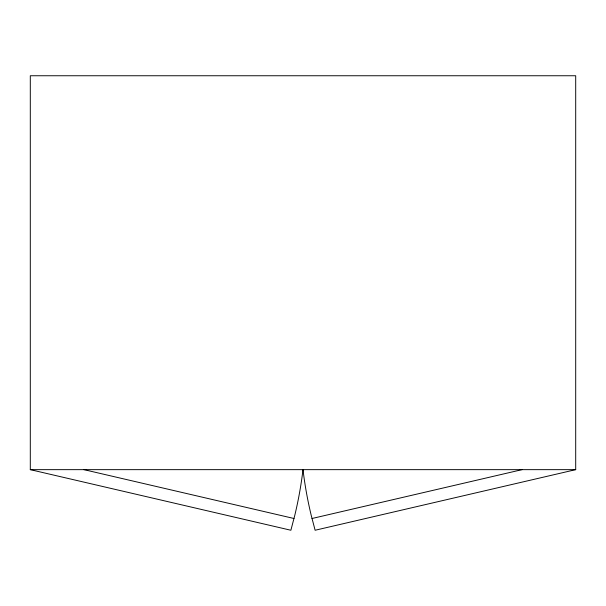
<?xml version="1.0" encoding="UTF-8"?>
<svg xmlns="http://www.w3.org/2000/svg" width="606" height="606" viewBox="0 0 606 606"><rect width="100%" height="100%" fill="white"/><g stroke="black" fill="none" stroke-linecap="round" stroke-linejoin="round"><path stroke-width="0.91" d="M311.999 518.501L522.039 469.65M575.7 469.65L315.12 530.25L311.204 515.289A394.506 394.506 0 0 1 303 469.65A394.506 394.506 0 0 1 294.796 515.289L290.88 530.25L30.3 469.65L30.3 75.75L575.7 75.75L575.7 469.65L30.3 469.65M83.961 469.65L294.001 518.501"/></g></svg>
